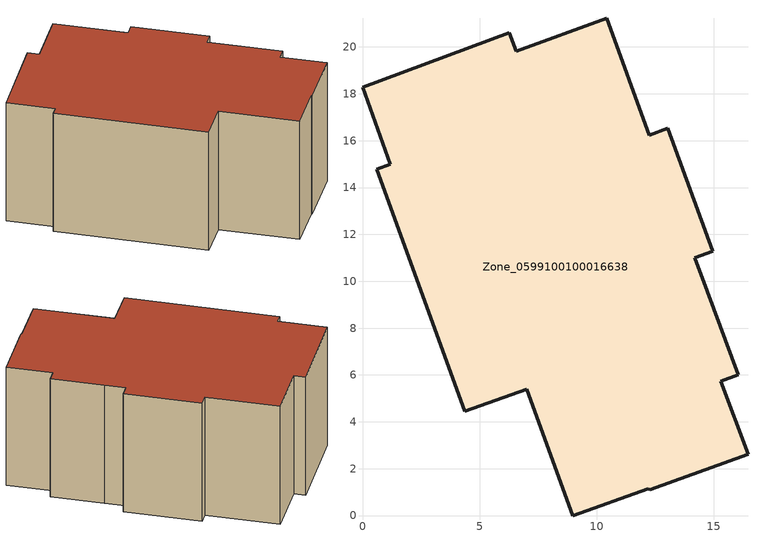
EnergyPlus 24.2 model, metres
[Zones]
Zone_0599100100016638
 floor ground (C_G): 0.6,14.78 1.2,15 0,18.28 6.27,20.61 6.56,19.81 10.43,21.22 12.25,16.23 13.02,16.53 14.96,11.28 14.19,11 14.71,9.57 16.05,6.01 15.3,5.73 16.45,2.62 12.25,1.09 12.2,1.15 8.98,0 7.01,5.39 4.37,4.46 z0
 wall outside (C_F): 1.2,15 0.6,14.78 4.37,4.46 7.01,5.39 8.98,0 12.2,1.15 12.25,1.09 16.45,2.62 15.3,5.73 16.05,6.01 14.71,9.57 14.19,11 14.96,11.28 13.02,16.53 12.25,16.23 10.43,21.22 6.56,19.81 6.27,20.61 0,18.28 1.2,15 z0:9.55
 roof outside (C_R): 12.25,1.09 16.45,2.62 15.3,5.73 16.05,6.01 14.71,9.57 14.19,11 14.96,11.28 13.02,16.53 12.25,16.23 10.43,21.22 6.56,19.81 6.27,20.61 0,18.28 1.2,15 0.6,14.78 4.37,4.46 7.01,5.39 8.98,0 12.2,1.15 z9.55
[BUILDING]
Pand.0599100100016638: North Axis=0; Terrain=City; Loads Convergence Tolerance Value=0.04; Temperature Convergence Tolerance Value=0.4; Solar Distribution=FullExterior; Maximum Number of Warmup Days=25; Minimum Number of Warmup Days=1
[Site:Location]
Rotterdam.The.Hague.AP_ZH_NLD Design_Conditions: Latitude=51.96; Longitude=4.45; Time Zone=1; Elevation=-4.5
[SITE:GROUNDTEMPERATURE:BUILDINGSURFACE]
18, 18, 18, 18, 18, 18, 18, 18, 18, 18, 18, 18
[MATERIAL] Thermal Absorptance=0.9; Solar Absorptance=0.7; Visible Absorptance=0.7
Name | Roughness | Thickness | Conductivity | Density | Specific Heat
G.D.2015-2018 | MediumSmooth | 0.15 | 0.0428571 | 540 | 1210
F.D.2015-2018 | Rough | 0.3 | 0.0666667 | 1920 | 840
R.D.2015-2018 | MediumRough | 0.2 | 0.0333333 | 1500 | 1000
[CONSTRUCTION]
C_G: G.D.2015-2018
C_F: F.D.2015-2018
C_R: R.D.2015-2018
[ZONE]
Zone_0599100100016638: Type=1; Multiplier=1; Ceiling Height=Autocalculate; Volume=Autocalculate; Floor Area=autocalculate; Part of Total Floor Area=Yes
[ZONEINFILTRATION:DESIGNFLOWRATE]
Infil_Zone_0599100100016638: Zone or ZoneList or Space or SpaceList=Zone_0599100100016638; Schedule=AlwaysOn; Design Flow Rate Calculation Method=Flow/Area; Flow Rate per Floor Area=0.0021; Constant Term Coefficient=1; Temperature Term Coefficient=0; Velocity Term Coefficient=0; Velocity Squared Term Coefficient=0
[HVACTEMPLATE:ZONE:IDEALLOADSAIRSYSTEM]
Zone_0599100100016638: Maximum Heating Supply Air Temperature=50; Minimum Cooling Supply Air Temperature=13; Maximum Heating Supply Air Humidity Ratio=0.0156; Minimum Cooling Supply Air Humidity Ratio=0.0077; Heating Limit=NoLimit; Cooling Limit=NoLimit; Dehumidification Control Type=ConstantSensibleHeatRatio; Cooling Sensible Heat Ratio=0.7; Dehumidification Setpoint=60; Humidification Control Type=None; Humidification Setpoint=30; Outdoor Air Method=None; Outdoor Air Flow Rate per Person=0.00944; Outdoor Air Flow Rate per Zone Floor Area=0; Outdoor Air Flow Rate per Zone=0; Demand Controlled Ventilation Type=None; Outdoor Air Economizer Type=NoEconomizer; Heat Recovery Type=None; Sensible Heat Recovery Effectiveness=0.7; Latent Heat Recovery Effectiveness=0.65
[ZONECONTROL:THERMOSTAT]
ThermostatControl_Zone_0599100100016638: Zone or ZoneList=Zone_0599100100016638; Control Type Schedule=DualSetpointControlType; Control 1=Thermostat_Zone_0599100100016638; Temperature Difference Between Cutout And Setpoint=0
[THERMOSTATSETPOINT:DUALSETPOINT]
Thermostat_Zone_0599100100016638: Heating Setpoint Temperature Schedule=HeatingSetpoint_Zone_0599100100016638; Cooling Setpoint Temperature Schedule=CoolingSetpoint_Zone_0599100100016638
[SCHEDULE:COMPACT]
HeatingSetpoint_Zone_0599100100016638: Through: 12/31, For: AllDays, Until: 24:00, 21
CoolingSetpoint_Zone_0599100100016638: Through: 12/31, For: AllDays, Until: 24:00, 24
DualSetpointControlType: Through: 12/31, For: AllDays, Until: 24:00, 4
AlwaysOn: Through: 12/31, For: AllDays, Until: 24:00, 1
